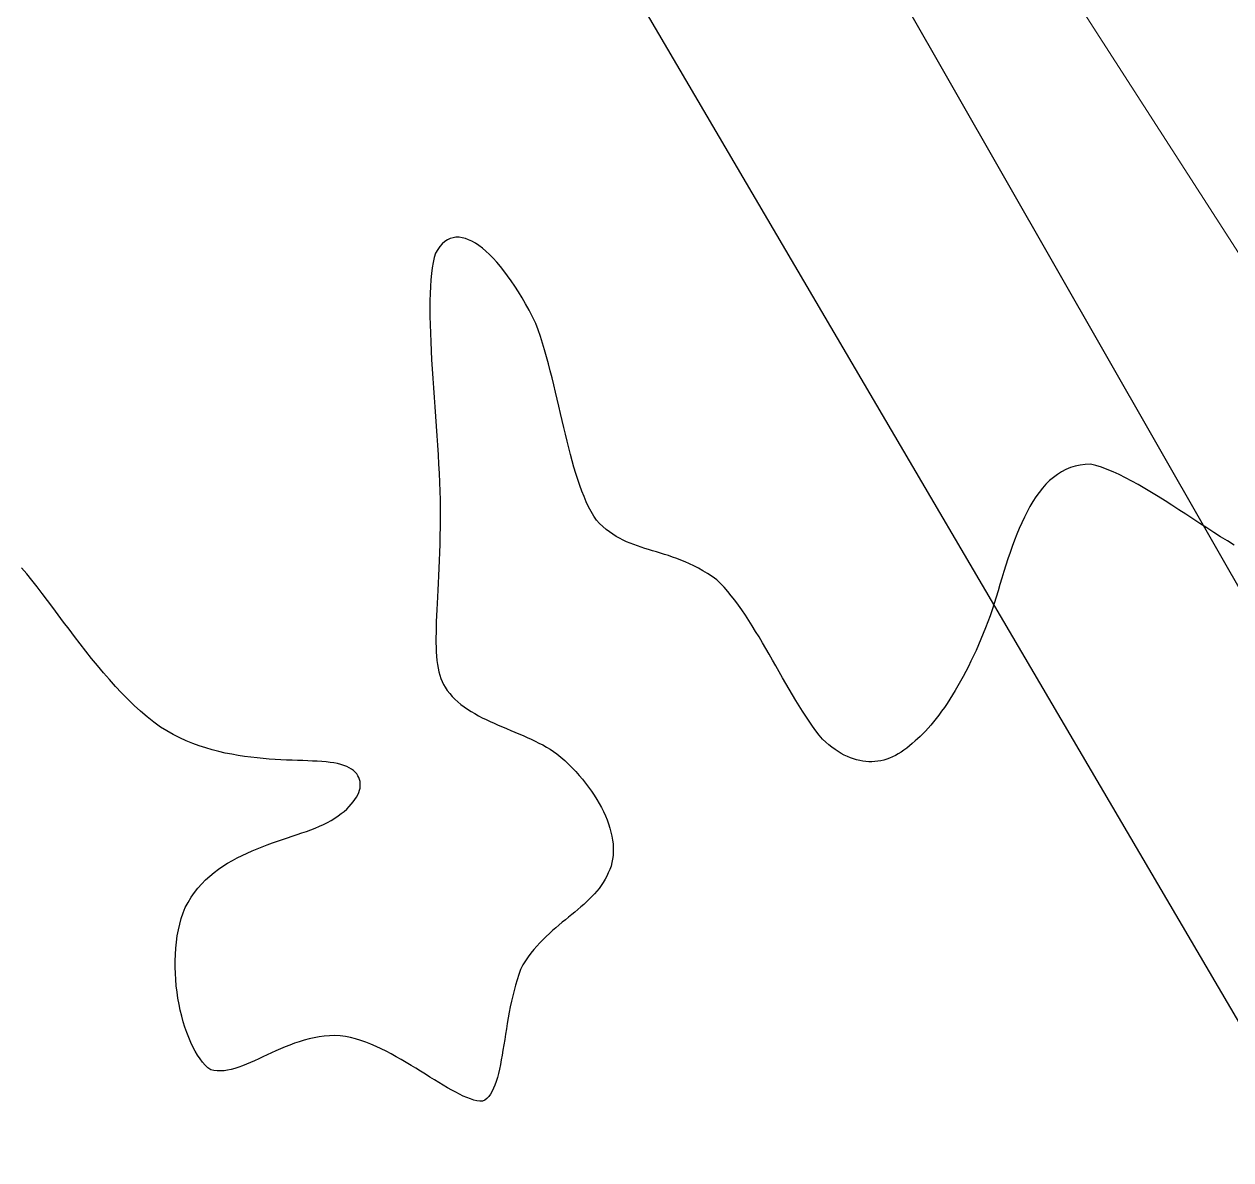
# Model space of a CAD drawing. Header units: metres. Extents: x 507606 to 508087, y 6966978 to 6967359.
# Drawn here: x 507888.549 to 507889.544, y 6967186.538 to 6967187.474 of the extents above; entities that cross this region are included whole.
import ezdxf

# ---------------------------------------------------------------- set-up
doc = ezdxf.new("R2010")
doc.units = ezdxf.units.M
doc.linetypes.add('ISO-DASHED2', pattern=[6, 4, -2])
for name, color, linetype in [('CON_EX. MAJ', 252, 'ISO-DASHED2'), ('mga2020DR_UNLINED', 252, 'Continuous'), ('mga2020VEG_TREE', 252, 'Continuous')]:
    doc.layers.add(name, color=color, linetype=linetype)
doc.layers.add('D_UG_PIPES', color=142, linetype='EXIST_SWD', lineweight=0)
doc.styles.get("Standard").update_dxf_attribs({"font": 'ARIALN.TTF'})
doc.linetypes.add('EXIST_SWD', pattern='A,5,-2.5,5,-2,["SWD",Standard,S=2.5,R=0,X=0,Y=-1.25],-8,5,-2.5,5,-2.5', length=37.5)

# ---------------------------------------------------------------- blocks, each defined once
blk = doc.blocks.new('BAC V TREE')
for p, q in [((7.3598, -9.7209), (7.3465, -9.7325)), ((7.3737, -9.7117), (7.3598, -9.7209)), ((7.3882, -9.705), (7.3737, -9.7117)), ((7.4033, -9.7005), (7.3882, -9.705)), ((7.419, -9.6983), (7.4033, -9.7005)), ((7.4351, -9.6983), (7.419, -9.6983)), ((7.4517, -9.7005), (7.4351, -9.6983)), ((7.4687, -9.7048), (7.4517, -9.7005)), ((7.4861, -9.7112), (7.4687, -9.7048)), ((7.5039, -9.7196), (7.4861, -9.7112)), ((7.522, -9.7299), (7.5039, -9.7196)), ((7.3109, -9.7823), (7.3039, -9.8056)), ((7.3221, -9.7632), (7.3109, -9.7823)), ((7.3339, -9.7466), (7.3221, -9.7632)), ((7.3465, -9.7325), (7.3339, -9.7466)), ((7.5404, -9.7422), (7.522, -9.7299)), ((7.559, -9.7563), (7.5404, -9.7422)), ((7.5778, -9.7722), (7.559, -9.7563)), ((7.5968, -9.7899), (7.5778, -9.7722)), ((7.6159, -9.8092), (7.5968, -9.7899)), ((7.2979, -9.8315), (7.2929, -9.8599)), ((7.3039, -9.8056), (7.2979, -9.8315)), ((7.6351, -9.8302), (7.6159, -9.8092)), ((7.6544, -9.8528), (7.6351, -9.8302)), ((7.6737, -9.877), (7.6544, -9.8528)), ((7.2888, -9.8906), (7.2856, -9.9236)), ((7.2929, -9.8599), (7.2888, -9.8906)), ((7.693, -9.9026), (7.6737, -9.877)), ((7.7123, -9.9297), (7.693, -9.9026)), ((7.2832, -9.9587), (7.2816, -9.9958)), ((7.2856, -9.9236), (7.2832, -9.9587)), ((7.7314, -9.9581), (7.7123, -9.9297)), ((7.7505, -9.9879), (7.7314, -9.9581)), ((7.2807, -10.0347), (7.2805, -10.0754)), ((7.2816, -9.9958), (7.2807, -10.0347)), ((7.7694, -10.019), (7.7505, -9.9879)), ((7.7881, -10.0513), (7.7694, -10.019)), ((7.2805, -10.0754), (7.2809, -10.1176)), ((7.8066, -10.0848), (7.7881, -10.0513)), ((7.8248, -10.1194), (7.8066, -10.0848)), ((7.2809, -10.1176), (7.2818, -10.1613)), ((7.2818, -10.1613), (7.2833, -10.2062)), ((7.8427, -10.1551), (7.8248, -10.1194)), ((7.8551, -10.1894), (7.8427, -10.1551)), ((7.2833, -10.2062), (7.2852, -10.2524)), ((7.8669, -10.2243), (7.8551, -10.1894)), ((7.8782, -10.2598), (7.8669, -10.2243)), ((7.2852, -10.2524), (7.2875, -10.2996)), ((7.2875, -10.2996), (7.2901, -10.3478)), ((7.889, -10.2958), (7.8782, -10.2598)), ((7.8995, -10.3323), (7.889, -10.2958)), ((7.2901, -10.3478), (7.2931, -10.3967)), ((7.9096, -10.3692), (7.8995, -10.3323)), ((7.2931, -10.3967), (7.2963, -10.4463)), ((7.9193, -10.4064), (7.9096, -10.3692)), ((7.9288, -10.4438), (7.9193, -10.4064)), ((7.2963, -10.4463), (7.2996, -10.4965)), ((7.938, -10.4814), (7.9288, -10.4438)), ((7.9471, -10.5191), (7.938, -10.4814)), ((7.2996, -10.4965), (7.3031, -10.547)), ((7.3031, -10.547), (7.3067, -10.5978)), ((7.9559, -10.5567), (7.9471, -10.5191)), ((7.9647, -10.5944), (7.9559, -10.5567)), ((7.3067, -10.5978), (7.3103, -10.6487)), ((7.9733, -10.6319), (7.9647, -10.5944)), ((7.3103, -10.6487), (7.3138, -10.6996)), ((7.982, -10.6691), (7.9733, -10.6319)), ((7.9906, -10.7061), (7.982, -10.6691)), ((7.3138, -10.6996), (7.3173, -10.7504)), ((7.3173, -10.7504), (7.3206, -10.801)), ((7.9993, -10.7428), (7.9906, -10.7061)), ((8.0081, -10.779), (7.9993, -10.7428)), ((7.3206, -10.801), (7.3238, -10.8511)), ((8.017, -10.8147), (8.0081, -10.779)), ((8.0261, -10.8498), (8.017, -10.8147)), ((7.3238, -10.8511), (7.3267, -10.9007)), ((8.0354, -10.8842), (8.0261, -10.8498)), ((7.3267, -10.9007), (7.3293, -10.9497)), ((8.0449, -10.918), (8.0354, -10.8842)), ((8.0548, -10.9509), (8.0449, -10.918)), ((10.631, -10.9416), (10.609, -10.9555)), ((10.654, -10.9296), (10.631, -10.9416)), ((10.6781, -10.9197), (10.654, -10.9296)), ((10.7031, -10.9119), (10.6781, -10.9197)), ((10.7292, -10.9063), (10.7031, -10.9119)), ((10.7565, -10.9031), (10.7292, -10.9063)), ((10.7849, -10.9023), (10.7565, -10.9031)), ((10.8131, -10.9091), (10.7849, -10.9023)), ((10.8425, -10.9182), (10.8131, -10.9091)), ((10.8728, -10.9293), (10.8425, -10.9182)), ((10.9041, -10.9422), (10.8728, -10.9293)), ((10.9363, -10.9569), (10.9041, -10.9422)), ((7.3293, -10.9497), (7.3315, -10.9978)), ((7.3315, -10.9978), (7.3333, -11.0451)), ((8.065, -10.983), (8.0548, -10.9509)), ((8.0756, -11.0141), (8.065, -10.983)), ((10.5483, -11.0082), (10.5298, -11.0291)), ((10.5677, -10.9889), (10.5483, -11.0082)), ((10.5879, -10.9713), (10.5677, -10.9889)), ((10.609, -10.9555), (10.5879, -10.9713)), ((10.9693, -10.9733), (10.9363, -10.9569)), ((11.003, -10.991), (10.9693, -10.9733)), ((11.0373, -11.0101), (11.003, -10.991)), ((7.3333, -11.0451), (7.3347, -11.0913)), ((8.0866, -11.0442), (8.0756, -11.0141)), ((8.0981, -11.0731), (8.0866, -11.0442)), ((10.5121, -11.0514), (10.495, -11.0752)), ((10.5298, -11.0291), (10.5121, -11.0514)), ((11.0723, -11.0303), (11.0373, -11.0101)), ((11.1078, -11.0515), (11.0723, -11.0303)), ((11.1437, -11.0736), (11.1078, -11.0515)), ((7.3347, -11.0913), (7.3356, -11.1363)), ((7.3356, -11.1363), (7.3354, -11.1859)), ((8.1101, -11.101), (8.0981, -11.0731)), ((8.1226, -11.1275), (8.1101, -11.101)), ((8.1357, -11.1528), (8.1226, -11.1275)), ((10.4631, -11.1266), (10.4481, -11.1541)), ((10.4787, -11.1003), (10.4631, -11.1266)), ((10.495, -11.0752), (10.4787, -11.1003)), ((11.1799, -11.0963), (11.1437, -11.0736)), ((11.2165, -11.1197), (11.1799, -11.0963)), ((11.2533, -11.1434), (11.2165, -11.1197)), ((7.3354, -11.1859), (7.3349, -11.2341)), ((8.1495, -11.1766), (8.1357, -11.1528)), ((8.1639, -11.199), (8.1495, -11.1766)), ((8.1808, -11.2165), (8.1639, -11.199)), ((10.4337, -11.1826), (10.4199, -11.2121)), ((10.4481, -11.1541), (10.4337, -11.1826)), ((11.2902, -11.1674), (11.2533, -11.1434)), ((11.3272, -11.1916), (11.2902, -11.1674)), ((11.3643, -11.2157), (11.3272, -11.1916)), ((7.3349, -11.2341), (7.334, -11.2809)), ((8.1978, -11.2325), (8.1808, -11.2165)), ((8.2151, -11.2472), (8.1978, -11.2325)), ((8.2326, -11.2606), (8.2151, -11.2472)), ((8.2503, -11.2729), (8.2326, -11.2606)), ((10.4066, -11.2424), (10.3937, -11.2735)), ((10.4199, -11.2121), (10.4066, -11.2424)), ((11.4012, -11.2396), (11.3643, -11.2157)), ((11.438, -11.2633), (11.4012, -11.2396)), ((11.4746, -11.2864), (11.438, -11.2633)), ((7.3329, -11.3261), (7.3315, -11.37)), ((7.334, -11.2809), (7.3329, -11.3261)), ((8.2683, -11.2841), (8.2503, -11.2729)), ((8.2865, -11.2944), (8.2683, -11.2841)), ((8.3049, -11.3038), (8.2865, -11.2944)), ((8.3236, -11.3124), (8.3049, -11.3038)), ((8.3425, -11.3204), (8.3236, -11.3124)), ((8.3616, -11.3279), (8.3425, -11.3204)), ((8.381, -11.3349), (8.3616, -11.3279)), ((10.3813, -11.3053), (10.3694, -11.3377)), ((10.3937, -11.2735), (10.3813, -11.3053)), ((11.5109, -11.3089), (11.4746, -11.2864)), ((11.5468, -11.3307), (11.5109, -11.3089)), ((7.3315, -11.37), (7.3299, -11.4125)), ((8.4007, -11.3415), (8.381, -11.3349)), ((8.4206, -11.3479), (8.4007, -11.3415)), ((8.4408, -11.3541), (8.4206, -11.3479)), ((8.4612, -11.3603), (8.4408, -11.3541)), ((8.4819, -11.3666), (8.4612, -11.3603)), ((8.5029, -11.3729), (8.4819, -11.3666)), ((8.5242, -11.3796), (8.5029, -11.3729)), ((8.5457, -11.3865), (8.5242, -11.3796)), ((8.5675, -11.394), (8.5457, -11.3865)), ((10.3578, -11.3706), (10.3465, -11.4039)), ((10.3694, -11.3377), (10.3578, -11.3706)), ((5.1422, -11.4831), (5.115, -11.4504)), ((7.3282, -11.4536), (7.3264, -11.4934)), ((7.3299, -11.4125), (7.3282, -11.4536)), ((8.5896, -11.4019), (8.5675, -11.394)), ((8.612, -11.4106), (8.5896, -11.4019)), ((8.6347, -11.4199), (8.612, -11.4106)), ((8.6577, -11.4301), (8.6347, -11.4199)), ((8.681, -11.4413), (8.6577, -11.4301)), ((8.7046, -11.4535), (8.681, -11.4413)), ((8.7284, -11.4669), (8.7046, -11.4535)), ((10.3355, -11.4375), (10.3248, -11.4713)), ((10.3465, -11.4039), (10.3355, -11.4375)), ((5.1695, -11.5169), (5.1422, -11.4831)), ((5.197, -11.5519), (5.1695, -11.5169)), ((7.3264, -11.4934), (7.3245, -11.5318)), ((8.7527, -11.4815), (8.7284, -11.4669)), ((8.7772, -11.4974), (8.7527, -11.4815)), ((8.802, -11.5148), (8.7772, -11.4974)), ((8.8216, -11.5337), (8.802, -11.5148)), ((10.3143, -11.5052), (10.304, -11.5393)), ((10.3248, -11.4713), (10.3143, -11.5052)), ((5.2247, -11.5878), (5.197, -11.5519)), ((7.3227, -11.569), (7.3208, -11.6048)), ((7.3245, -11.5318), (7.3227, -11.569)), ((8.8409, -11.5541), (8.8216, -11.5337)), ((8.8601, -11.5759), (8.8409, -11.5541)), ((8.8791, -11.5989), (8.8601, -11.5759)), ((10.2939, -11.5732), (10.2838, -11.607)), ((10.304, -11.5393), (10.2939, -11.5732)), ((5.2526, -11.6246), (5.2247, -11.5878)), ((5.2808, -11.662), (5.2526, -11.6246)), ((7.3191, -11.6394), (7.3175, -11.6727)), ((7.3208, -11.6048), (7.3191, -11.6394)), ((8.898, -11.6231), (8.8791, -11.5989)), ((8.9167, -11.6484), (8.898, -11.6231)), ((8.9352, -11.6747), (8.9167, -11.6484)), ((10.2739, -11.6406), (10.2628, -11.6733)), ((10.2838, -11.607), (10.2739, -11.6406)), ((5.3093, -11.7), (5.2808, -11.662)), ((5.338, -11.7384), (5.3093, -11.7)), ((7.316, -11.7048), (7.3148, -11.7357)), ((7.3175, -11.6727), (7.316, -11.7048)), ((8.9537, -11.7019), (8.9352, -11.6747)), ((8.972, -11.7299), (8.9537, -11.7019)), ((10.2515, -11.7056), (10.2398, -11.7374)), ((10.2628, -11.6733), (10.2515, -11.7056)), ((5.3671, -11.7771), (5.338, -11.7384)), ((7.3138, -11.7654), (7.3131, -11.794)), ((7.3148, -11.7357), (7.3138, -11.7654)), ((8.9902, -11.7586), (8.972, -11.7299)), ((9.0083, -11.7879), (8.9902, -11.7586)), ((10.2278, -11.7687), (10.2155, -11.7996)), ((10.2398, -11.7374), (10.2278, -11.7687)), ((5.3965, -11.8159), (5.3671, -11.7771)), ((5.4262, -11.8547), (5.3965, -11.8159)), ((7.3131, -11.794), (7.3128, -11.8214)), ((7.3128, -11.8214), (7.3129, -11.8477)), ((9.0263, -11.8178), (9.0083, -11.7879)), ((9.0442, -11.8481), (9.0263, -11.8178)), ((10.203, -11.83), (10.1902, -11.8598)), ((10.2155, -11.7996), (10.203, -11.83)), ((5.4562, -11.8933), (5.4262, -11.8547)), ((5.4867, -11.9317), (5.4562, -11.8933)), ((7.3129, -11.8477), (7.3135, -11.8729)), ((7.3135, -11.8729), (7.3145, -11.897)), ((7.3145, -11.897), (7.3161, -11.9201)), ((9.062, -11.8787), (9.0442, -11.8481)), ((9.0798, -11.9096), (9.062, -11.8787)), ((10.1772, -11.8892), (10.1639, -11.9179)), ((10.1902, -11.8598), (10.1772, -11.8892)), ((5.5175, -11.9696), (5.4867, -11.9317)), ((7.3161, -11.9201), (7.3182, -11.9421)), ((7.3182, -11.9421), (7.321, -11.9631)), ((7.321, -11.9631), (7.3244, -11.9832)), ((9.0975, -11.9406), (9.0798, -11.9096)), ((9.1152, -11.9717), (9.0975, -11.9406)), ((10.1505, -11.9461), (10.1369, -11.9737)), ((10.1639, -11.9179), (10.1505, -11.9461)), ((5.5488, -12.007), (5.5175, -11.9696)), ((5.5805, -12.0438), (5.5488, -12.007)), ((7.3244, -11.9832), (7.3286, -12.0022)), ((7.3286, -12.0022), (7.3335, -12.0203)), ((7.3335, -12.0203), (7.3393, -12.0375)), ((9.1328, -12.0028), (9.1152, -11.9717)), ((9.1505, -12.0337), (9.1328, -12.0028)), ((10.1092, -12.0269), (10.0952, -12.0526)), ((10.1231, -12.0006), (10.1092, -12.0269)), ((10.1369, -11.9737), (10.1231, -12.0006)), ((5.6127, -12.0796), (5.5805, -12.0438)), ((5.6453, -12.1145), (5.6127, -12.0796)), ((7.3393, -12.0375), (7.3458, -12.0537)), ((7.3458, -12.0537), (7.3533, -12.0691)), ((7.3533, -12.0691), (7.3618, -12.0836)), ((7.3618, -12.0836), (7.3731, -12.1009)), ((9.1681, -12.0644), (9.1505, -12.0337)), ((9.1857, -12.0947), (9.1681, -12.0644)), ((9.2032, -12.1247), (9.1857, -12.0947)), ((10.081, -12.0776), (10.0667, -12.1019)), ((10.0952, -12.0526), (10.081, -12.0776)), ((5.6785, -12.1483), (5.6453, -12.1145)), ((5.7121, -12.1809), (5.6785, -12.1483)), ((7.3731, -12.1009), (7.3856, -12.1174)), ((7.3856, -12.1174), (7.3992, -12.1331)), ((7.3992, -12.1331), (7.4138, -12.1481)), ((7.4138, -12.1481), (7.4293, -12.1623)), ((9.2209, -12.1541), (9.2032, -12.1247)), ((9.2385, -12.183), (9.2209, -12.1541)), ((10.038, -12.1483), (10.0236, -12.1703)), ((10.0524, -12.1254), (10.038, -12.1483)), ((10.0667, -12.1019), (10.0524, -12.1254)), ((5.7463, -12.212), (5.7121, -12.1809)), ((5.781, -12.2417), (5.7463, -12.212)), ((7.4293, -12.1623), (7.4456, -12.1759)), ((7.4456, -12.1759), (7.4628, -12.1888)), ((7.4628, -12.1888), (7.4807, -12.2011)), ((7.4807, -12.2011), (7.4993, -12.213)), ((7.4993, -12.213), (7.5186, -12.2243)), ((7.5186, -12.2243), (7.5384, -12.2353)), ((9.2561, -12.2111), (9.2385, -12.183)), ((9.2738, -12.2385), (9.2561, -12.2111)), ((9.9947, -12.2121), (9.9803, -12.2318)), ((10.0092, -12.1916), (9.9947, -12.2121)), ((10.0236, -12.1703), (10.0092, -12.1916)), ((5.8163, -12.2697), (5.781, -12.2417)), ((5.8522, -12.2958), (5.8163, -12.2697)), ((7.5384, -12.2353), (7.5586, -12.2458)), ((7.5586, -12.2458), (7.5793, -12.256)), ((7.5793, -12.256), (7.6004, -12.2659)), ((7.6004, -12.2659), (7.6218, -12.2756)), ((7.6218, -12.2756), (7.6434, -12.2851)), ((7.6434, -12.2851), (7.6652, -12.2945)), ((9.2916, -12.265), (9.2738, -12.2385)), ((9.3094, -12.2905), (9.2916, -12.265)), ((9.9373, -12.2858), (9.9231, -12.302)), ((9.9516, -12.2687), (9.9373, -12.2858)), ((9.9659, -12.2507), (9.9516, -12.2687)), ((9.9803, -12.2318), (9.9659, -12.2507)), ((5.8858, -12.3163), (5.8522, -12.2958)), ((5.9198, -12.335), (5.8858, -12.3163)), ((5.954, -12.3522), (5.9198, -12.335)), ((5.9883, -12.3677), (5.954, -12.3522)), ((7.6652, -12.2945), (7.6871, -12.3037)), ((7.6871, -12.3037), (7.7091, -12.3129)), ((7.7091, -12.3129), (7.731, -12.3221)), ((7.731, -12.3221), (7.7529, -12.3314)), ((7.7529, -12.3314), (7.7747, -12.3408)), ((7.7747, -12.3408), (7.7962, -12.3502)), ((7.7962, -12.3502), (7.8175, -12.3599)), ((9.3273, -12.3149), (9.3094, -12.2905)), ((9.3452, -12.3382), (9.3273, -12.3149)), ((9.3633, -12.3602), (9.3452, -12.3382)), ((9.8811, -12.3451), (9.8675, -12.3576)), ((9.895, -12.3317), (9.8811, -12.3451)), ((9.909, -12.3173), (9.895, -12.3317)), ((9.9231, -12.302), (9.909, -12.3173)), ((6.0229, -12.3818), (5.9883, -12.3677)), ((6.0575, -12.3946), (6.0229, -12.3818)), ((6.0921, -12.406), (6.0575, -12.3946)), ((6.1267, -12.4161), (6.0921, -12.406)), ((6.1612, -12.4251), (6.1267, -12.4161)), ((7.8175, -12.3599), (7.8385, -12.3699)), ((7.8385, -12.3699), (7.8591, -12.3801)), ((7.8591, -12.3801), (7.8792, -12.3906)), ((7.8792, -12.3906), (7.8988, -12.4015)), ((7.8988, -12.4015), (7.9178, -12.4129)), ((7.9178, -12.4129), (7.9362, -12.4247)), ((9.3798, -12.3752), (9.3633, -12.3602)), ((9.3963, -12.3891), (9.3798, -12.3752)), ((9.4128, -12.4021), (9.3963, -12.3891)), ((9.4293, -12.414), (9.4128, -12.4021)), ((9.4458, -12.4249), (9.4293, -12.414)), ((9.8099, -12.4076), (9.795, -12.4187)), ((9.8247, -12.3956), (9.8099, -12.4076)), ((9.8394, -12.3828), (9.8247, -12.3956)), ((9.8539, -12.369), (9.8394, -12.3828)), ((9.8675, -12.3576), (9.8539, -12.369)), ((6.1956, -12.4331), (6.1612, -12.4251)), ((6.2298, -12.44), (6.1956, -12.4331)), ((6.2638, -12.446), (6.2298, -12.44)), ((6.2975, -12.4512), (6.2638, -12.446)), ((6.3308, -12.4556), (6.2975, -12.4512)), ((6.3637, -12.4593), (6.3308, -12.4556)), ((6.3962, -12.4624), (6.3637, -12.4593)), ((6.4281, -12.4649), (6.3962, -12.4624)), ((6.4595, -12.4671), (6.4281, -12.4649)), ((6.4902, -12.4688), (6.4595, -12.4671)), ((6.5203, -12.4703), (6.4902, -12.4688)), ((6.5496, -12.4715), (6.5203, -12.4703)), ((6.5782, -12.4726), (6.5496, -12.4715)), ((6.6059, -12.4736), (6.5782, -12.4726)), ((6.6327, -12.4746), (6.6059, -12.4736)), ((6.6585, -12.4758), (6.6327, -12.4746)), ((6.6834, -12.4771), (6.6585, -12.4758)), ((6.7072, -12.4787), (6.6834, -12.4771)), ((6.7298, -12.4806), (6.7072, -12.4787)), ((7.9362, -12.4247), (7.9539, -12.4371)), ((7.9539, -12.4371), (7.9751, -12.4551)), ((7.9751, -12.4551), (7.9957, -12.4736)), ((7.9957, -12.4736), (8.0158, -12.4926)), ((9.4622, -12.4349), (9.4458, -12.4249)), ((9.4787, -12.4438), (9.4622, -12.4349)), ((9.4951, -12.4517), (9.4787, -12.4438)), ((9.5114, -12.4586), (9.4951, -12.4517)), ((9.5277, -12.4645), (9.5114, -12.4586)), ((9.544, -12.4695), (9.5277, -12.4645)), ((9.5602, -12.4735), (9.544, -12.4695)), ((9.5764, -12.4765), (9.5602, -12.4735)), ((9.5925, -12.4785), (9.5764, -12.4765)), ((9.6086, -12.4796), (9.5925, -12.4785)), ((9.6246, -12.4797), (9.6086, -12.4796)), ((9.6405, -12.4788), (9.6246, -12.4797)), ((9.6563, -12.477), (9.6405, -12.4788)), ((9.6721, -12.4742), (9.6563, -12.477)), ((9.6878, -12.4706), (9.6721, -12.4742)), ((9.7034, -12.4659), (9.6878, -12.4706)), ((9.7189, -12.4604), (9.7034, -12.4659)), ((9.7343, -12.4539), (9.7189, -12.4604)), ((9.7497, -12.4464), (9.7343, -12.4539)), ((9.7649, -12.4381), (9.7497, -12.4464)), ((9.78, -12.4288), (9.7649, -12.4381)), ((9.795, -12.4187), (9.78, -12.4288)), ((6.7513, -12.4829), (6.7298, -12.4806)), ((6.7716, -12.4856), (6.7513, -12.4829)), ((6.7906, -12.489), (6.7716, -12.4856)), ((6.8082, -12.4935), (6.7906, -12.489)), ((6.8245, -12.4987), (6.8082, -12.4935)), ((6.8393, -12.5047), (6.8245, -12.4987)), ((6.8528, -12.5114), (6.8393, -12.5047)), ((6.8648, -12.5187), (6.8528, -12.5114)), ((6.8754, -12.5266), (6.8648, -12.5187)), ((6.8847, -12.535), (6.8754, -12.5266)), ((6.8926, -12.544), (6.8847, -12.535)), ((6.8991, -12.5535), (6.8926, -12.544)), ((8.0158, -12.4926), (8.0353, -12.512)), ((8.0353, -12.512), (8.0541, -12.5319)), ((8.0541, -12.5319), (8.0723, -12.552)), ((6.9042, -12.5635), (6.8991, -12.5535)), ((6.908, -12.5738), (6.9042, -12.5635)), ((6.9105, -12.5846), (6.908, -12.5738)), ((6.91, -12.6188), (6.9115, -12.6071)), ((6.9117, -12.5957), (6.9105, -12.5846)), ((6.9115, -12.6071), (6.9117, -12.5957)), ((8.0723, -12.552), (8.0897, -12.5726)), ((8.0897, -12.5726), (8.1065, -12.5934)), ((8.1065, -12.5934), (8.1225, -12.6144)), ((6.8833, -12.68), (6.8912, -12.6675)), ((6.8912, -12.6675), (6.8978, -12.6551)), ((6.8978, -12.6551), (6.9032, -12.6428)), ((6.9032, -12.6428), (6.9072, -12.6307)), ((6.9072, -12.6307), (6.91, -12.6188)), ((8.1225, -12.6144), (8.1378, -12.6357)), ((8.1378, -12.6357), (8.1522, -12.6572)), ((8.1522, -12.6572), (8.1658, -12.6788)), ((6.8252, -12.7424), (6.8393, -12.73)), ((6.8393, -12.73), (6.8522, -12.7176)), ((6.8522, -12.7176), (6.8638, -12.705)), ((6.8638, -12.705), (6.8742, -12.6925)), ((6.8742, -12.6925), (6.8833, -12.68)), ((8.1658, -12.6788), (8.1786, -12.7005)), ((8.1786, -12.7005), (8.1904, -12.7222)), ((8.1904, -12.7222), (8.2013, -12.7441)), ((6.737, -12.8015), (6.757, -12.7902)), ((6.757, -12.7902), (6.7758, -12.7786)), ((6.7758, -12.7786), (6.7935, -12.7667)), ((6.7935, -12.7667), (6.81, -12.7546)), ((6.81, -12.7546), (6.8252, -12.7424)), ((8.2013, -12.7441), (8.2113, -12.7659)), ((8.2113, -12.7659), (8.2203, -12.7876)), ((8.2203, -12.7876), (8.2283, -12.8094)), ((6.5762, -12.8657), (6.6012, -12.8571)), ((6.6012, -12.8571), (6.6256, -12.8485)), ((6.6256, -12.8485), (6.6493, -12.8398)), ((6.6493, -12.8398), (6.6723, -12.831)), ((6.6723, -12.831), (6.6945, -12.8219)), ((6.6945, -12.8219), (6.7158, -12.8125)), ((6.7158, -12.8125), (6.737, -12.8015)), ((8.2283, -12.8094), (8.2352, -12.8309)), ((8.2352, -12.8309), (8.2411, -12.8524)), ((8.2411, -12.8524), (8.2459, -12.8736)), ((6.3915, -12.93), (6.4184, -12.9199)), ((6.4184, -12.9199), (6.4453, -12.9102)), ((6.4453, -12.9102), (6.472, -12.9009)), ((6.472, -12.9009), (6.4986, -12.8918)), ((6.4986, -12.8918), (6.5249, -12.883)), ((6.5249, -12.883), (6.5508, -12.8743)), ((6.5508, -12.8743), (6.5762, -12.8657)), ((8.2459, -12.8736), (8.2496, -12.8947)), ((8.2496, -12.8947), (8.2521, -12.9155)), ((8.2521, -12.9155), (8.2534, -12.936)), ((6.2329, -13.0026), (6.2586, -12.9888)), ((6.2586, -12.9888), (6.2847, -12.9757)), ((6.2847, -12.9757), (6.3111, -12.9634)), ((6.3111, -12.9634), (6.3377, -12.9517)), ((6.3377, -12.9517), (6.3646, -12.9406)), ((6.3646, -12.9406), (6.3915, -12.93)), ((8.2524, -12.9759), (8.25, -12.9953)), ((8.2535, -12.9561), (8.2524, -12.9759)), ((8.2534, -12.936), (8.2535, -12.9561)), ((6.1356, -13.0672), (6.1589, -13.0496)), ((6.1589, -13.0496), (6.183, -13.033)), ((6.183, -13.033), (6.2077, -13.0174)), ((6.2077, -13.0174), (6.2329, -13.0026)), ((8.2348, -13.0507), (8.227, -13.0682)), ((8.2412, -13.0328), (8.2348, -13.0507)), ((8.2463, -13.0143), (8.2412, -13.0328)), ((8.25, -12.9953), (8.2463, -13.0143)), ((6.0704, -13.1269), (6.0913, -13.1058)), ((6.0913, -13.1058), (6.113, -13.0859)), ((6.113, -13.0859), (6.1356, -13.0672)), ((8.2004, -13.1195), (8.1898, -13.1354)), ((8.2102, -13.103), (8.2004, -13.1195)), ((8.2191, -13.0859), (8.2102, -13.103)), ((8.227, -13.0682), (8.2191, -13.0859)), ((6.0143, -13.1983), (6.0319, -13.1731)), ((6.0319, -13.1731), (6.0506, -13.1494)), ((6.0506, -13.1494), (6.0704, -13.1269)), ((8.1536, -13.1805), (8.1401, -13.1947)), ((8.1663, -13.1659), (8.1536, -13.1805)), ((8.1784, -13.1509), (8.1663, -13.1659)), ((8.1898, -13.1354), (8.1784, -13.1509)), ((5.9828, -13.2532), (5.9979, -13.225)), ((5.9979, -13.225), (6.0143, -13.1983)), ((8.0966, -13.2361), (8.0812, -13.2496)), ((8.1116, -13.2225), (8.0966, -13.2361)), ((8.1261, -13.2087), (8.1116, -13.2225)), ((8.1401, -13.1947), (8.1261, -13.2087)), ((5.9536, -13.3407), (5.962, -13.3106)), ((5.962, -13.3106), (5.9717, -13.2814)), ((5.9717, -13.2814), (5.9828, -13.2532)), ((8.0161, -13.3034), (7.9993, -13.3171)), ((8.0328, -13.2898), (8.0161, -13.3034)), ((8.0492, -13.2764), (8.0328, -13.2898)), ((8.0654, -13.263), (8.0492, -13.2764)), ((8.0812, -13.2496), (8.0654, -13.263)), ((5.9407, -13.4033), (5.9465, -13.3716)), ((5.9465, -13.3716), (5.9536, -13.3407)), ((7.9312, -13.3746), (7.9142, -13.3899)), ((7.9482, -13.3597), (7.9312, -13.3746)), ((7.9653, -13.3452), (7.9482, -13.3597)), ((7.9823, -13.331), (7.9653, -13.3452)), ((7.9993, -13.3171), (7.9823, -13.331)), ((5.9328, -13.4682), (5.9361, -13.4355)), ((5.9361, -13.4355), (5.9407, -13.4033)), ((7.8642, -13.439), (7.848, -13.4566)), ((7.8806, -13.4221), (7.8642, -13.439)), ((7.8973, -13.4057), (7.8806, -13.4221)), ((7.9142, -13.3899), (7.8973, -13.4057)), ((5.9294, -13.5346), (5.9305, -13.5012)), ((5.9305, -13.5012), (5.9328, -13.4682)), ((7.8166, -13.494), (7.8015, -13.5138)), ((7.8321, -13.4749), (7.8166, -13.494)), ((7.848, -13.4566), (7.8321, -13.4749)), ((5.9294, -13.568), (5.9294, -13.5346)), ((5.9305, -13.6016), (5.9294, -13.568)), ((7.7728, -13.5562), (7.762, -13.5819)), ((7.7869, -13.5346), (7.7728, -13.5562)), ((7.8015, -13.5138), (7.7869, -13.5346)), ((5.9326, -13.635), (5.9305, -13.6016)), ((7.7521, -13.6085), (7.743, -13.6357)), ((7.762, -13.5819), (7.7521, -13.6085)), ((5.9356, -13.6683), (5.9326, -13.635)), ((5.9396, -13.7013), (5.9356, -13.6683)), ((7.7269, -13.6918), (7.7197, -13.7205)), ((7.7346, -13.6635), (7.7269, -13.6918)), ((7.743, -13.6357), (7.7346, -13.6635)), ((5.9445, -13.7339), (5.9396, -13.7013)), ((5.9503, -13.766), (5.9445, -13.7339)), ((7.7132, -13.7496), (7.7071, -13.7788)), ((7.7197, -13.7205), (7.7132, -13.7496)), ((5.9569, -13.7975), (5.9503, -13.766)), ((5.9643, -13.8283), (5.9569, -13.7975)), ((7.7014, -13.8081), (7.6961, -13.8375)), ((7.7071, -13.7788), (7.7014, -13.8081)), ((5.9725, -13.8583), (5.9643, -13.8283)), ((5.9815, -13.8873), (5.9725, -13.8583)), ((5.9911, -13.9153), (5.9815, -13.8873)), ((7.691, -13.8667), (7.6863, -13.8958)), ((7.6961, -13.8375), (7.691, -13.8667)), ((6.0014, -13.9421), (5.9911, -13.9153)), ((6.0123, -13.9676), (6.0014, -13.9421)), ((6.6396, -13.949), (6.6134, -13.956)), ((6.6662, -13.9431), (6.6396, -13.949)), ((6.6931, -13.9383), (6.6662, -13.9431)), ((6.7204, -13.9348), (6.6931, -13.9383)), ((6.7481, -13.9326), (6.7204, -13.9348)), ((6.7761, -13.932), (6.7481, -13.9326)), ((6.8045, -13.933), (6.7761, -13.932)), ((6.8333, -13.9358), (6.8045, -13.933)), ((6.86, -13.9414), (6.8333, -13.9358)), ((6.8869, -13.9485), (6.86, -13.9414)), ((6.9138, -13.9569), (6.8869, -13.9485)), ((7.6816, -13.9246), (7.6772, -13.953)), ((7.6863, -13.8958), (7.6816, -13.9246)), ((6.0238, -13.9918), (6.0123, -13.9676)), ((6.0359, -14.0145), (6.0238, -13.9918)), ((6.0485, -14.0357), (6.0359, -14.0145)), ((6.4642, -14.0123), (6.4407, -14.0229)), ((6.4882, -14.0018), (6.4642, -14.0123)), ((6.5124, -13.9916), (6.4882, -14.0018)), ((6.5371, -13.9818), (6.5124, -13.9916)), ((6.5622, -13.9725), (6.5371, -13.9818)), ((6.5876, -13.9639), (6.5622, -13.9725)), ((6.6134, -13.956), (6.5876, -13.9639)), ((6.9408, -13.9666), (6.9138, -13.9569)), ((6.9679, -13.9773), (6.9408, -13.9666)), ((6.9949, -13.989), (6.9679, -13.9773)), ((7.0219, -14.0016), (6.9949, -13.989)), ((7.0488, -14.015), (7.0219, -14.0016)), ((7.0756, -14.029), (7.0488, -14.015)), ((7.6683, -14.0082), (7.6638, -14.0348)), ((7.6727, -13.9809), (7.6683, -14.0082)), ((7.6772, -13.953), (7.6727, -13.9809)), ((6.0615, -14.0551), (6.0485, -14.0357)), ((6.075, -14.0727), (6.0615, -14.0551)), ((6.089, -14.0884), (6.075, -14.0727)), ((6.3289, -14.0742), (6.3077, -14.0831)), ((6.3505, -14.0646), (6.3289, -14.0742)), ((6.3725, -14.0546), (6.3505, -14.0646)), ((6.3948, -14.0442), (6.3725, -14.0546)), ((6.4176, -14.0336), (6.3948, -14.0442)), ((6.4407, -14.0229), (6.4176, -14.0336)), ((7.1022, -14.0435), (7.0756, -14.029)), ((7.1286, -14.0585), (7.1022, -14.0435)), ((7.1548, -14.0739), (7.1286, -14.0585)), ((7.1807, -14.0894), (7.1548, -14.0739)), ((7.6592, -14.0607), (7.6544, -14.0856)), ((7.6638, -14.0348), (7.6592, -14.0607)), ((6.1033, -14.1021), (6.089, -14.0884)), ((6.1179, -14.1136), (6.1033, -14.1021)), ((6.1351, -14.1173), (6.1179, -14.1136)), ((6.1526, -14.1191), (6.1351, -14.1173)), ((6.1706, -14.1193), (6.1526, -14.1191)), ((6.189, -14.1179), (6.1706, -14.1193)), ((6.2078, -14.115), (6.189, -14.1179)), ((6.227, -14.1108), (6.2078, -14.115)), ((6.2466, -14.1054), (6.227, -14.1108)), ((6.2665, -14.0989), (6.2466, -14.1054)), ((6.2869, -14.0914), (6.2665, -14.0989)), ((6.3077, -14.0831), (6.2869, -14.0914)), ((7.2064, -14.1051), (7.1807, -14.0894)), ((7.2316, -14.1207), (7.2064, -14.1051)), ((7.2566, -14.1363), (7.2316, -14.1207)), ((7.2811, -14.1516), (7.2566, -14.1363)), ((7.644, -14.1325), (7.6383, -14.1542)), ((7.6493, -14.1096), (7.644, -14.1325)), ((7.6544, -14.0856), (7.6493, -14.1096)), ((7.3051, -14.1665), (7.2811, -14.1516)), ((7.3287, -14.181), (7.3051, -14.1665)), ((7.3517, -14.195), (7.3287, -14.181)), ((7.3742, -14.2083), (7.3517, -14.195)), ((7.3961, -14.2208), (7.3742, -14.2083)), ((7.6255, -14.1937), (7.6183, -14.2112)), ((7.6321, -14.1746), (7.6255, -14.1937)), ((7.6383, -14.1542), (7.6321, -14.1746)), ((7.4173, -14.2324), (7.3961, -14.2208)), ((7.4379, -14.243), (7.4173, -14.2324)), ((7.4578, -14.2525), (7.4379, -14.243)), ((7.4769, -14.2608), (7.4578, -14.2525)), ((7.4953, -14.2678), (7.4769, -14.2608)), ((7.5129, -14.2733), (7.4953, -14.2678)), ((7.5829, -14.2647), (7.572, -14.2734)), ((7.5929, -14.2541), (7.5829, -14.2647)), ((7.602, -14.2415), (7.5929, -14.2541)), ((7.6105, -14.2272), (7.602, -14.2415)), ((7.6183, -14.2112), (7.6105, -14.2272)), ((7.5296, -14.2772), (7.5129, -14.2733)), ((7.5454, -14.2795), (7.5296, -14.2772)), ((7.5603, -14.28), (7.5454, -14.2795)), ((7.572, -14.2734), (7.5603, -14.28))]:
    blk.add_line(p, q)
blk = doc.blocks.new('XE_SURVEY')
at = {"layer": 'D_UG_PIPES', "flags": 128}
blk.add_lwpolyline([(507737.89174, 6967197.60819), (507744.68174, 6967190.05719), (507750.40074, 6967182.58419), (507757.97974, 6967174.42419), (507884.18274, 6967195.86019), (507889.38874, 6967187.53619), (507894.37874, 6967179.77319), (507899.81774, 6967170.70219), (507905.42674, 6967161.77119), (507910.65474, 6967153.58219), (507912.40174, 6967150.56519), (507914.93274, 6967149.73919), (507917.34474, 6967151.31019), (507935.80374, 6967113.25619), (507934.12074, 6967111.81819), (507934.00774, 6967109.30619), (507939.52874, 6967100.78719), (507944.85174, 6967091.93419), (507946.37974, 6967087.34319), (507942.68174, 6967080.32219), (507940.87674, 6967073.65819)], dxfattribs=at)
at = {"layer": 'mga2020DR_UNLINED'}
blk.add_polyline3d([(507890.69907, 6967200.57838, 5.30954), (507917.00564, 6967158.53611, 4.92474), (507917.00564, 6967158.53611, 4.92474), (507919.1786, 6967155.65512, 5.21669), (507918.45847, 6967152.39962, 5.08565), (507916.74363, 6967150.47569, 5.04778), (507914.12478, 6967149.59171, 5.14057), (507910.8669, 6967152.97712, 4.94367), (507908.11754, 6967156.51233, 5.00833), (507905.24561, 6967161.01166, 5.01719), (507902.24078, 6967166.02241, 4.92588), (507891.29648, 6967183.67656, 5.03199), (507882.56683, 6967198.54789, 5.08265), (507872.80265, 6967214.61463, 5.10401), (507866.37062, 6967225.10177, 4.91499), (507858.69143, 6967237.50775, 5.0093), (507849.55859, 6967251.60254, 5.13083), (507842.98185, 6967261.71577, 5.17813), (507840.46497, 6967268.6714, 4.70007)], dxfattribs=at)
at = {"layer": 'mga2020VEG_TREE', "xscale": 0.1554417355589352, "yscale": 0.1554417355589352, "zscale": 0.1554417355589352, "rotation": 0.001583333339407246}
blk.add_blockref('BAC V TREE', (507887.75142, 6967188.80602, 5.11436), dxfattribs=at)
blk = doc.blocks.new('XE_CONTOURS EXIST_1')
at = {"layer": 'CON_EX. MAJ', "color": 252, "linetype": 'ISO-DASHED2', "lineweight": -3, "ltscale": 10, "elevation": 5, "flags": 128}
blk.add_lwpolyline([(507839.29316, 6967256.30022), (507839.27379, 6967256.29831), (507839.20561, 6967256.30019), (507839.05177, 6967256.3136), (507838.81217, 6967256.3409), (507838.58956, 6967256.36798), (507838.28342, 6967256.406), (507837.57809, 6967256.49475), (507836.63286, 6967256.61415), (507835.60698, 6967256.74414), (507834.65973, 6967256.86464), (507833.95036, 6967256.95558), (507833.63816, 6967256.99689), (507833.40158, 6967257.04749), (507833.0834, 6967257.11751), (507832.84731, 6967257.15301), (507832.53077, 6967257.0972), (507831.80763, 6967256.95316), (507830.83696, 6967256.75624), (507829.77782, 6967256.54179), (507828.7893, 6967256.34516), (507828.03044, 6967256.20171), (507827.66033, 6967256.14677), (507827.3268, 6967256.20583), (507826.85155, 6967256.33087), (507826.37838, 6967256.44952), (507826.05107, 6967256.48944), (507825.72134, 6967256.3581), (507825.24235, 6967256.09928), (507824.76011, 6967255.84506), (507824.42062, 6967255.72749), (507824.12235, 6967255.8025), (507823.65221, 6967255.99214), (507823.12048, 6967256.2308), (507822.63744, 6967256.4529), (507822.31339, 6967256.59284), (507822.00641, 6967256.69453), (507821.56281, 6967256.8317), (507821.07517, 6967256.98347), (507820.63606, 6967257.12895), (507820.33808, 6967257.24724), (507820.06576, 6967257.4163), (507819.62749, 6967257.71925), (507819.09989, 6967258.09416), (507818.55958, 6967258.47904), (507818.08317, 6967258.81196), (507817.74728, 6967259.03094), (507817.35519, 6967259.23464), (507816.67451, 6967259.56658), (507815.83128, 6967259.97146), (507814.95152, 6967260.39403), (507814.16126, 6967260.77901), (507813.67818, 6967261.02279), (507813.44521, 6967261.14959), (507813.3666, 6967261.20081), (507813.35334, 6967261.2151), (507813.34909, 6967261.24564), (507813.36821, 6967261.34059), (507813.44581, 6967261.54175), (507813.58437, 6967261.847), (507813.69347, 6967262.13241), (507813.69949, 6967262.45376), (507813.67307, 6967262.87923), (507813.61729, 6967263.10238), (507813.49089, 6967262.95163), (507813.2679, 6967262.59812), (507813.02646, 6967262.23458), (507812.8447, 6967262.05374), (507812.56154, 6967262.18175), (507811.91722, 6967262.54214), (507811.03072, 6967263.06159), (507810.02101, 6967263.66678), (507809.00705, 6967264.28437), (507808.10783, 6967264.84104), (507807.4423, 6967265.26347), (507807.12944, 6967265.47833), (507806.91802, 6967265.7012), (507806.63297, 6967266.04383), (507806.33318, 6967266.43304), (507806.07753, 6967266.79568), (507805.92491, 6967267.05857), (507805.85217, 6967267.38557), (507805.78976, 6967267.90197), (507805.72695, 6967268.47678), (507805.653, 6967268.97902), (507805.55718, 6967269.27771), (507805.33274, 6967269.45343), (507804.94635, 6967269.65799), (507804.49743, 6967269.86723), (507804.08538, 6967270.05698), (507803.80962, 6967270.20308), (507803.53984, 6967270.40653), (507803.04068, 6967270.80192), (507802.40349, 6967271.31578), (507801.71964, 6967271.8747), (507801.08047, 6967272.40522), (507800.57735, 6967272.83392), (507800.30162, 6967273.08734), (507800.03578, 6967273.42265), (507799.66593, 6967273.93938), (507799.28095, 6967274.49722), (507798.96972, 6967274.95587), (507798.82113, 6967275.17502), (507798.70255, 6967275.33978), (507798.54682, 6967275.55548), (507798.46567, 6967275.66747), (507798.42064, 6967275.72344), (507798.37512, 6967275.77741), (507798.31654, 6967275.81069), (507798.25695, 6967275.83978), (507797.99623, 6967275.72644), (507797.35074, 6967275.44265), (507796.51263, 6967275.07321), (507795.67404, 6967274.70291), (507795.02714, 6967274.41657), (507794.76406, 6967274.29897), (507794.69737, 6967274.23393), (507794.63759, 6967274.16807), (507794.62969, 6967274.09136), (507794.62452, 6967274.01334), (507794.61187, 6967273.84156), (507794.57843, 6967273.46204), (507794.52797, 6967273.04969), (507794.46422, 6967272.77944), (507794.28399, 6967272.57599), (507793.97104, 6967272.29577), (507793.65958, 6967272.01124), (507793.48382, 6967271.79491), (507793.45792, 6967271.48883), (507793.48073, 6967271.0148), (507793.51345, 6967270.5649), (507793.51732, 6967270.33121), (507793.41092, 6967270.19573), (507793.24431, 6967270.02825), (507793.15241, 6967269.94099), (507793.09519, 6967269.88502), (507793.03759, 6967269.82945), (507792.89618, 6967269.71445), (507792.58352, 6967269.45699), (507792.24431, 6967269.1677), (507792.02323, 6967268.95718), (507791.80748, 6967268.62295), (507791.33275, 6967267.85245), (507790.68712, 6967266.79254), (507789.95867, 6967265.5901), (507789.23547, 6967264.39201), (507788.60561, 6967263.34513), (507788.15717, 6967262.59634), (507787.97823, 6967262.29252), (507787.92893, 6967262.13834), (507787.8691, 6967261.92791), (507787.81211, 6967261.78028), (507787.64146, 6967261.62941), (507787.36131, 6967261.40694), (507787.16597, 6967261.2285), (507787.01213, 6967260.96512), (507786.76203, 6967260.48068), (507786.53448, 6967259.96843), (507786.44826, 6967259.62166), (507786.58691, 6967259.36817), (507786.89628, 6967258.98172), (507787.27427, 6967258.54426), (507787.61878, 6967258.13777), (507787.82772, 6967257.84422), (507787.95192, 6967257.47373), (507788.18517, 6967256.67644), (507788.49692, 6967255.57395), (507788.85664, 6967254.28787), (507789.23381, 6967252.93983), (507789.59789, 6967251.65142), (507789.91835, 6967250.54428), (507790.16465, 6967249.74), (507790.30627, 6967249.36021), (507790.55996, 6967249.04654), (507790.97392, 6967248.62269), (507791.45468, 6967248.17849), (507791.90871, 6967247.80381), (507792.24253, 6967247.5885), (507792.58281, 6967247.53166), (507793.18969, 6967247.50198), (507793.96192, 6967247.48428), (507794.79828, 6967247.46336), (507795.59753, 6967247.42402), (507796.25844, 6967247.35108), (507796.67977, 6967247.22934), (507797.03547, 6967246.89707), (507797.52649, 6967246.27709), (507798.09219, 6967245.48103), (507798.67191, 6967244.62054), (507799.20498, 6967243.80724), (507799.63075, 6967243.15278), (507799.88857, 6967242.76878), (507800.14358, 6967242.42912), (507800.51075, 6967241.94939), (507800.93099, 6967241.39802), (507801.34522, 6967240.84344), (507801.69433, 6967240.3541), (507801.91924, 6967239.99843), (507802.10053, 6967239.56644), (507802.375, 6967238.8121), (507802.70656, 6967237.86375), (507803.05911, 6967236.84972), (507803.39657, 6967235.89835), (507803.68283, 6967235.13799), (507803.88182, 6967234.69697), (507804.15414, 6967234.33465), (507804.58529, 6967233.84688), (507805.09816, 6967233.29748), (507805.6156, 6967232.75028), (507806.0605, 6967232.2691), (507806.35572, 6967231.91775), (507806.61527, 6967231.51701), (507807.02048, 6967230.84317), (507807.51179, 6967230.00698), (507808.02964, 6967229.11919), (507808.51447, 6967228.29054), (507808.90672, 6967227.63177), (507809.14682, 6967227.25364), (507809.39304, 6967226.93663), (507809.75742, 6967226.49655), (507810.1832, 6967225.99675), (507810.6136, 6967225.50055), (507810.99187, 6967225.07127), (507811.26121, 6967224.77225), (507811.56566, 6967224.45748), (507812.12609, 6967223.89071), (507812.85405, 6967223.15944), (507813.66108, 6967222.35118), (507814.45873, 6967221.55344), (507815.15856, 6967220.85373), (507815.6721, 6967220.33955), (507815.9109, 6967220.09841), (507816.13058, 6967219.86189), (507816.44085, 6967219.52227), (507816.75025, 6967219.18183), (507816.96732, 6967218.94282), (507817.23685, 6967218.65493), (507817.83295, 6967218.01978), (507818.64747, 6967217.14888), (507819.57228, 6967216.15374), (507820.49926, 6967215.14586), (507821.32028, 6967214.23675), (507821.92719, 6967213.53791), (507822.21186, 6967213.16084), (507822.32722, 6967212.80582), (507822.43733, 6967212.27482), (507822.53829, 6967211.65291), (507822.6262, 6967211.02515), (507822.69715, 6967210.4766), (507822.74725, 6967210.09234), (507822.79588, 6967209.67162), (507822.86904, 6967208.96212), (507822.95635, 6967208.08885), (507823.04742, 6967207.17682), (507823.13186, 6967206.35104), (507823.19927, 6967205.73654), (507823.23927, 6967205.45831), (507823.36973, 6967205.20247), (507823.57522, 6967204.86794), (507823.73665, 6967204.62531), (507823.95865, 6967204.35576), (507824.48442, 6967203.72912), (507825.21581, 6967202.86112), (507826.05465, 6967201.86749), (507826.90278, 6967200.86396), (507827.66204, 6967199.96626), (507828.23427, 6967199.2901), (507828.52131, 6967198.95122), (507828.78663, 6967198.64795), (507829.17011, 6967198.21532), (507829.58929, 6967197.73715), (507829.9617, 6967197.29726), (507830.20486, 6967196.97945), (507830.40119, 6967196.62573), (507830.73636, 6967195.97096), (507831.15329, 6967195.13438), (507831.59491, 6967194.23521), (507832.00416, 6967193.39271), (507832.32396, 6967192.72611), (507832.49724, 6967192.35464), (507832.66909, 6967191.94852), (507832.91485, 6967191.34694), (507833.17001, 6967190.70159), (507833.37005, 6967190.16417), (507833.45045, 6967189.88639), (507833.35323, 6967189.61402), (507833.17445, 6967189.24751), (507833.07879, 6967188.97577), (507833.18384, 6967188.69875), (507833.45277, 6967188.0933), (507833.81724, 6967187.29036), (507834.20893, 6967186.42084), (507834.55951, 6967185.61569), (507834.76446, 6967185.10588), (507834.85116, 6967184.84587), (507834.86885, 6967184.7465), (507834.86403, 6967184.72215), (507834.842, 6967184.70189), (507834.75115, 6967184.66858), (507834.51944, 6967184.63445), (507834.09265, 6967184.61231), (507833.49897, 6967184.60896), (507833.08785, 6967184.61427), (507832.87702, 6967184.61674), (507832.80444, 6967184.61546), (507832.79285, 6967184.6135), (507832.78642, 6967184.60142), (507832.77493, 6967184.54951), (507832.76279, 6967184.44042), (507832.76069, 6967184.34351), (507832.8301, 6967184.27162), (507832.90853, 6967184.20683), (507833.15118, 6967184.17594), (507833.7151, 6967184.10954), (507834.38789, 6967184.03152), (507834.95714, 6967183.96577), (507835.21045, 6967183.93618), (507835.34917, 6967183.91643), (507835.48474, 6967183.88901), (507835.68267, 6967183.73179), (507836.19037, 6967183.32214), (507836.91994, 6967182.73487), (507837.78351, 6967182.0448), (507838.69321, 6967181.32676), (507839.56114, 6967180.65555), (507840.29943, 6967180.10601), (507840.8202, 6967179.75294), (507841.3788, 6967179.46146), (507842.29904, 6967179.02684), (507843.46821, 6967178.49575), (507844.77358, 6967177.91488), (507846.10244, 6967177.3309), (507847.34205, 6967176.7905), (507848.37969, 6967176.34035), (507849.10265, 6967176.02713), (507849.3982, 6967175.89752), (507849.6189, 6967175.76846), (507849.91361, 6967175.59319), (507850.12964, 6967175.48933), (507850.35252, 6967175.48159), (507850.65945, 6967175.50266), (507850.88527, 6967175.53218), (507851.20367, 6967175.64344), (507851.96553, 6967175.92116), (507853.02732, 6967176.31159), (507854.2455, 6967176.76096), (507855.47655, 6967177.21552), (507856.57693, 6967177.62152), (507857.40312, 6967177.9252), (507857.81157, 6967178.0728), (507858.1786, 6967178.17553), (507858.71318, 6967178.3107), (507859.29392, 6967178.46668), (507859.79941, 6967178.63182), (507860.10827, 6967178.79446), (507860.28581, 6967179.10307), (507860.51824, 6967179.68383), (507860.7804, 6967180.413), (507861.04717, 6967181.16678), (507861.29342, 6967181.82142), (507861.49401, 6967182.25314), (507861.73825, 6967182.59622), (507862.17887, 6967183.15976), (507862.75888, 6967183.87301), (507863.42125, 6967184.66518), (507864.10897, 6967185.46552), (507864.76504, 6967186.20326), (507865.33243, 6967186.80761), (507865.75413, 6967187.20783), (507866.2291, 6967187.54201), (507867.00463, 6967188.02357), (507867.98627, 6967188.60325), (507869.07959, 6967189.23175), (507870.19013, 6967189.85979), (507871.22347, 6967190.43809), (507872.08516, 6967190.91735), (507872.68075, 6967191.24831), (507872.91581, 6967191.38167), (507873.02422, 6967191.48492), (507873.16437, 6967191.63173), (507873.26833, 6967191.74083), (507873.37848, 6967191.85784), (507873.53237, 6967192.01691), (507873.65484, 6967192.1196), (507873.86776, 6967192.17919), (507874.27307, 6967192.26625), (507874.70444, 6967192.33704), (507874.99552, 6967192.34785), (507875.26295, 6967192.20834), (507875.83876, 6967191.86243), (507876.63154, 6967191.36835), (507877.54982, 6967190.78439), (507878.50216, 6967190.1688), (507879.39713, 6967189.57983), (507880.14328, 6967189.07574), (507880.64916, 6967188.71481), (507881.14926, 6967188.33968), (507881.87961, 6967187.79009), (507882.7511, 6967187.11995), (507883.67459, 6967186.38315), (507884.56098, 6967185.63358), (507885.32114, 6967184.92514), (507885.77851, 6967184.42422), (507886.00364, 6967184.10504), (507886.08689, 6967183.92563), (507886.10633, 6967183.84723), (507886.10722, 6967183.78364), (507886.06503, 6967183.60187), (507885.9004, 6967183.20348), (507885.51558, 6967182.46776), (507884.82014, 6967181.28413), (507883.95284, 6967179.89106), (507882.98485, 6967178.3784), (507881.9873, 6967176.83603), (507881.03135, 6967175.35381), (507880.18815, 6967174.0216), (507879.52884, 6967172.92926), (507879.18161, 6967172.2885), (507879.05022, 6967171.9741), (507879.03261, 6967171.85441), (507879.04651, 6967171.82369), (507879.07903, 6967171.81173), (507879.20638, 6967171.83805), (507879.54135, 6967171.99375), (507880.22354, 6967172.39209), (507881.38396, 6967173.14036), (507882.79429, 6967174.09395), (507884.35603, 6967175.17484), (507885.97067, 6967176.30497), (507887.5397, 6967177.40631), (507888.9646, 6967178.40082), (507890.14687, 6967179.21046), (507890.98799, 6967179.75718), (507891.38946, 6967179.96295), (507891.80333, 6967179.84631), (507892.42082, 6967179.53214), (507893.12415, 6967179.12507), (507893.79555, 6967178.72971), (507894.23054, 6967178.49218), (507894.45762, 6967178.39512), (507894.54767, 6967178.38159), (507894.57146, 6967178.39269), (507894.57781, 6967178.41402), (507894.55709, 6967178.50379), (507894.45026, 6967178.74491), (507894.18823, 6967179.23345), (507893.71529, 6967180.04475), (507893.14146, 6967180.99097), (507892.53171, 6967181.97785), (507891.95103, 6967182.91112), (507891.4644, 6967183.69652), (507891.1368, 6967184.23977), (507890.85155, 6967184.73585), (507890.33075, 6967185.64512), (507889.624, 6967186.88066), (507888.78089, 6967188.35554), (507887.85101, 6967189.98284), (507886.88397, 6967191.67563), (507885.92936, 6967193.34699), (507885.03676, 6967194.91), (507884.25578, 6967196.27773), (507883.63601, 6967197.36325), (507883.22704, 6967198.07965), (507883.07848, 6967198.33999), (507883.03656, 6967198.41904), (507882.99952, 6967198.48964), (507882.98172, 6967198.55285), (507882.87653, 6967198.7114), (507882.61889, 6967199.09975), (507882.29402, 6967199.59072), (507881.98711, 6967200.0571), (507881.78338, 6967200.37169), (507881.57353, 6967200.71645), (507881.0844, 6967201.52521), (507880.37199, 6967202.70511), (507879.49226, 6967204.16327), (507878.50119, 6967205.80683), (507877.45476, 6967207.5429), (507876.40894, 6967209.27862), (507875.41971, 6967210.92112), (507874.54305, 6967212.37752), (507873.83493, 6967213.55495), (507873.35133, 6967214.36054), (507873.14822, 6967214.70141), (507872.99961, 6967214.97591), (507872.79156, 6967215.37238), (507872.56253, 6967215.80871), (507872.35095, 6967216.2028), (507872.19527, 6967216.47255), (507871.9964, 6967216.77127), (507871.60926, 6967217.33839), (507871.10185, 6967218.06654), (507870.54216, 6967218.84836), (507869.99819, 6967219.57647), (507869.53794, 6967220.14351), (507869.22939, 6967220.4421), (507868.83562, 6967220.56696), (507868.21973, 6967220.6547), (507867.49476, 6967220.72509), (507866.77375, 6967220.79792), (507866.16971, 6967220.89296), (507865.7957, 6967221.02997), (507865.5463, 6967221.33804), (507865.2581, 6967221.86596), (507864.9571, 6967222.51313), (507864.66929, 6967223.17893), (507864.42068, 6967223.76274), (507864.23728, 6967224.16395), (507864.02762, 6967224.5571), (507863.71709, 6967225.12646), (507863.35702, 6967225.78604), (507862.99873, 6967226.44983), (507862.69354, 6967227.03184), (507862.49278, 6967227.44608), (507862.3213, 6967227.90271), (507862.0099, 6967228.7864), (507861.60023, 6967229.97117), (507861.13393, 6967231.33105), (507860.65266, 6967232.74008), (507860.19808, 6967234.07229), (507859.81184, 6967235.2017), (507859.53558, 6967236.00235), (507859.41096, 6967236.34827), (507859.27357, 6967236.60781), (507859.06378, 6967236.97121), (507858.84946, 6967237.3325), (507858.69849, 6967237.58566), (507858.49991, 6967237.91525), (507858.0163, 6967238.71578), (507857.31038, 6967239.88358), (507856.44483, 6967241.31496), (507855.48239, 6967242.90626), (507854.48575, 6967244.55378), (507853.51763, 6967246.15385), (507852.64075, 6967247.6028), (507851.9178, 6967248.79693), (507851.41149, 6967249.63258), (507851.18455, 6967250.00606), (507850.97056, 6967250.35061), (507850.66229, 6967250.84364), (507850.32233, 6967251.386), (507850.01327, 6967251.87854), (507849.7977, 6967252.22211), (507849.56431, 6967252.59303), (507849.0771, 6967253.36665), (507848.40893, 6967254.42767), (507847.63267, 6967255.66079), (507846.82117, 6967256.95071), (507846.0473, 6967258.18211), (507845.38391, 6967259.23971), (507844.90387, 6967260.00819), (507844.68003, 6967260.37224), (507844.50271, 6967260.70172), (507844.2571, 6967261.17922), (507843.98696, 6967261.70479), (507843.73605, 6967262.17846), (507843.54811, 6967262.50029), (507843.33024, 6967262.81765), (507843.00282, 6967263.27257), (507842.62953, 6967263.75711), (507842.27405, 6967264.16329), (507842.00008, 6967264.38316), (507841.6425, 6967264.43958), (507841.01505, 6967264.45724), (507840.25564, 6967264.43556), (507839.50219, 6967264.37399), (507838.99639, 6967264.29562), (507838.71994, 6967264.21966), (507838.6012, 6967264.16078), (507838.5648, 6967264.12886), (507838.54558, 6967264.0929), (507838.51816, 6967263.95619), (507838.50214, 6967263.60677), (507838.52083, 6967262.92085), (507838.59386, 6967261.81573), (507838.70307, 6967260.5726), (507838.82809, 6967259.33855), (507838.94854, 6967258.26063), (507839.04406, 6967257.48593), (507839.09427, 6967257.1615), (507839.26538, 6967256.94298), (507839.52366, 6967256.66872), (507839.65257, 6967256.50854), (507839.49563, 6967256.39254), (507839.29316, 6967256.30022)], close=True, dxfattribs=at)

msp = doc.modelspace()

# ---------------------------------------------------------------- block references
msp.add_blockref('XE_SURVEY', (0, 0))

# ---------------------------------------------------------------- next in the draw order: block references
msp.add_blockref('XE_CONTOURS EXIST_1', (0, 0))

doc.saveas('drawing.dxf')
